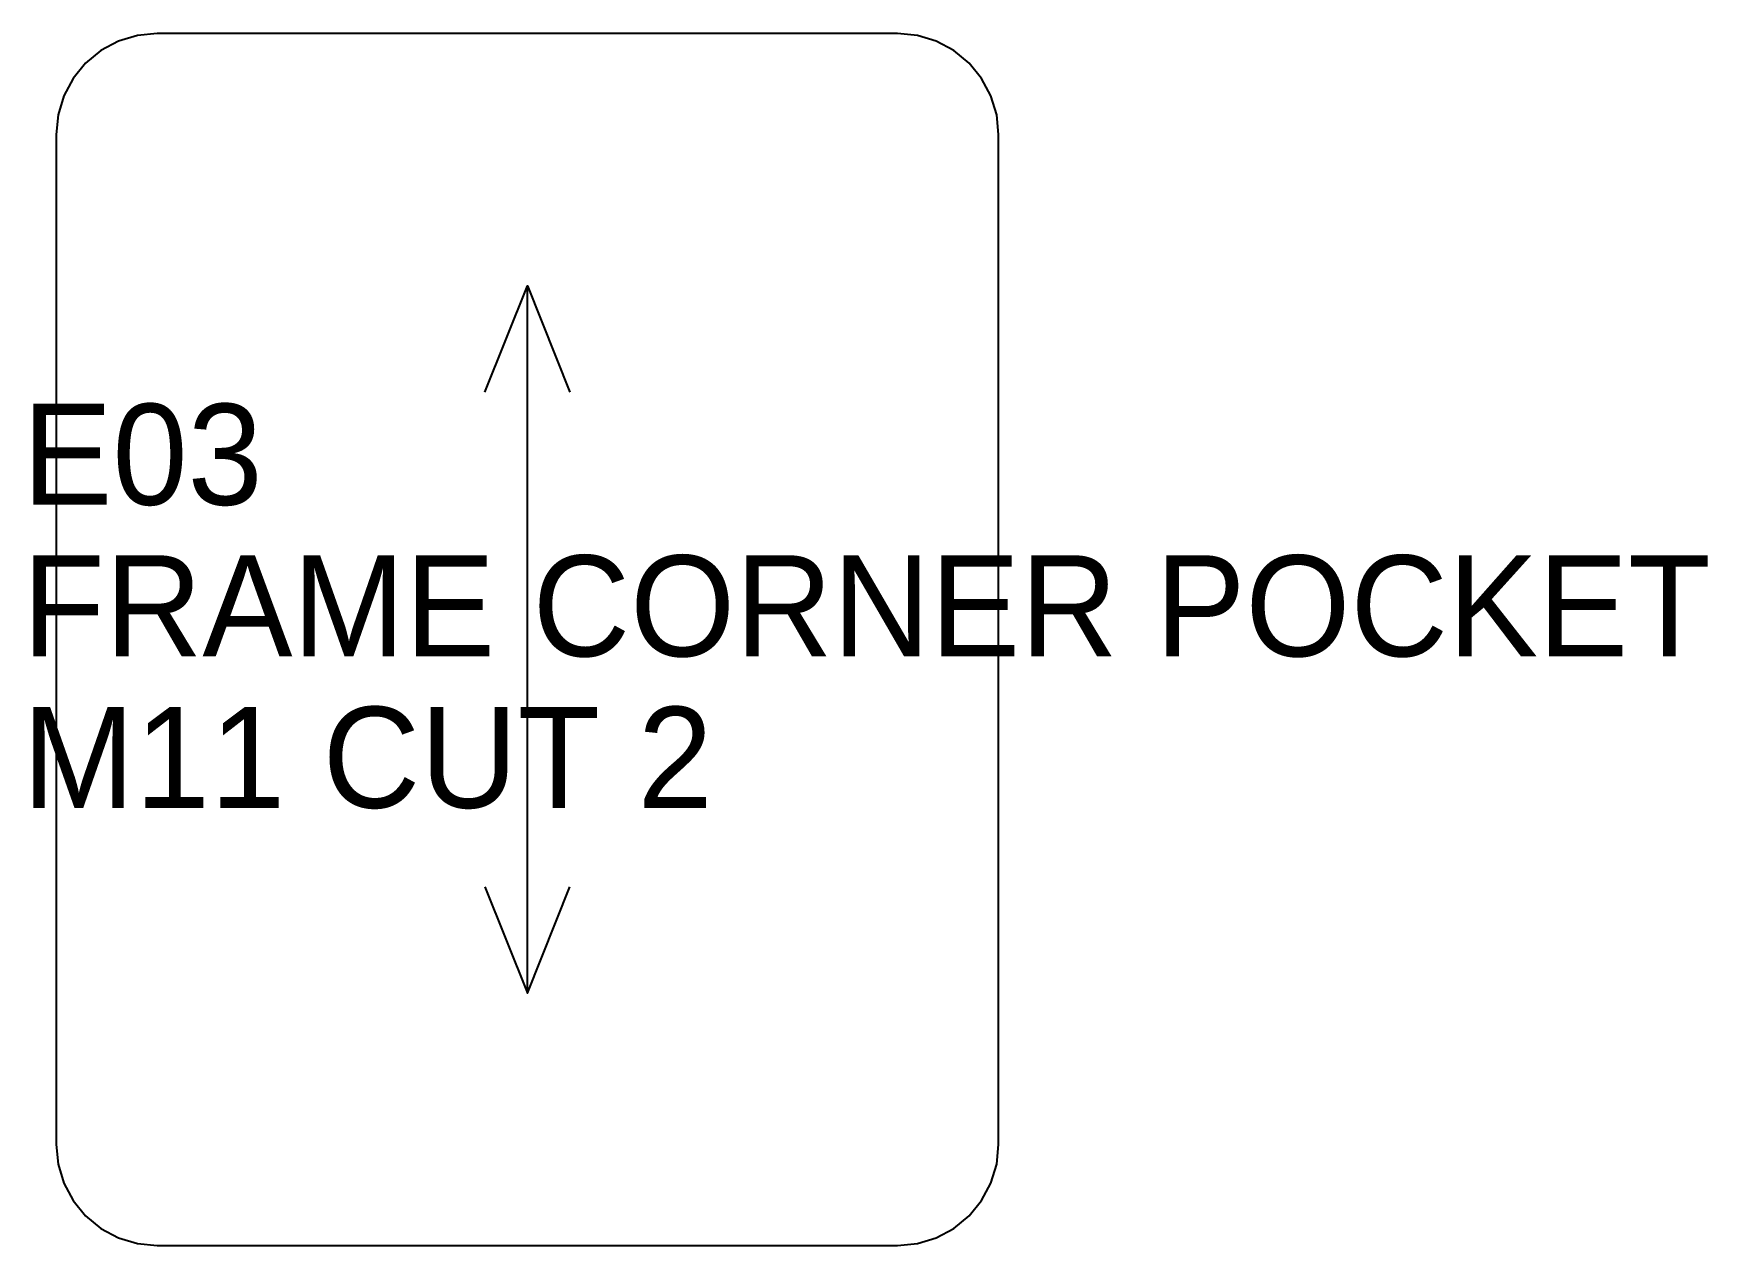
# Model space of a CAD drawing. Header units: millimetres. Extents: x -1.3 to 98.1, y 0 to 72.
import ezdxf

# ---------------------------------------------------------------- set-up
doc = ezdxf.new("R2010")
doc.units = ezdxf.units.MM
doc.linetypes.add('DASHED', pattern=[1.524, 1.27, -0.254])
for name, color, linetype in [('CUT', 7, 'CONTINUOUS'), ('GRAIN', 5, 'CONTINUOUS'), ('SEW', 1, 'DASHED'), ('TEXT', 2, 'CONTINUOUS')]:
    doc.layers.add(name, color=color, linetype=linetype)

msp = doc.modelspace()

# ---------------------------------------------------------------- linework, layer by layer
at = {"layer": 'CUT'}
msp.add_lwpolyline([(50, 0), (51.171, 0.115), (52.296, 0.457), (53.333, 1.011), (54.243, 1.757), (54.989, 2.667), (55.543, 3.704), (55.885, 4.829), (56, 6), (56, 66), (55.885, 67.171), (55.543, 68.296), (54.989, 69.333), (54.243, 70.243), (53.333, 70.989), (52.296, 71.543), (51.171, 71.885), (50, 72), (6, 72), (4.829, 71.885), (3.704, 71.543), (2.667, 70.989), (1.757, 70.243), (1.011, 69.333), (0.457, 68.296), (0.115, 67.171), (0, 66), (0, 6), (0.115, 4.829), (0.457, 3.704), (1.011, 2.667), (1.757, 1.757), (2.667, 1.011), (3.704, 0.457), (4.829, 0.115), (6, 0)], close=True, dxfattribs=at)
at = {"layer": 'GRAIN'}
msp.add_line((28, 15), (28, 57), dxfattribs=at)
for points in [[(25.48, 50.7), (28, 57), (30.52, 50.7)], [(25.48, 21.3), (28, 15), (30.52, 21.3)]]:
    msp.add_lwpolyline(points, dxfattribs=at)
at = {"layer": 'SEW'}
msp.add_lwpolyline([(50, 0), (51.171, 0.115), (52.296, 0.457), (53.333, 1.011), (54.243, 1.757), (54.989, 2.667), (55.543, 3.704), (55.885, 4.829), (56, 6), (56, 66), (55.885, 67.171), (55.543, 68.296), (54.989, 69.333), (54.243, 70.243), (53.333, 70.989), (52.296, 71.543), (51.171, 71.885), (50, 72), (6, 72), (4.829, 71.885), (3.704, 71.543), (2.667, 70.989), (1.757, 70.243), (1.011, 69.333), (0.457, 68.296), (0.115, 67.171), (0, 66), (0, 6), (0.115, 4.829), (0.457, 3.704), (1.011, 2.667), (1.757, 1.757), (2.667, 1.011), (3.704, 0.457), (4.829, 0.115), (6, 0)], close=True, dxfattribs=at)

# ---------------------------------------------------------------- texts
at = {"layer": 'TEXT'}
for s, p in [('E03', (-2, 44)), ('FRAME CORNER POCKET', (-2, 35)), ('M11 CUT 2', (-2, 26))]:
    msp.add_text(s, height=6, dxfattribs=at).set_placement(p)

doc.saveas('drawing.dxf')
